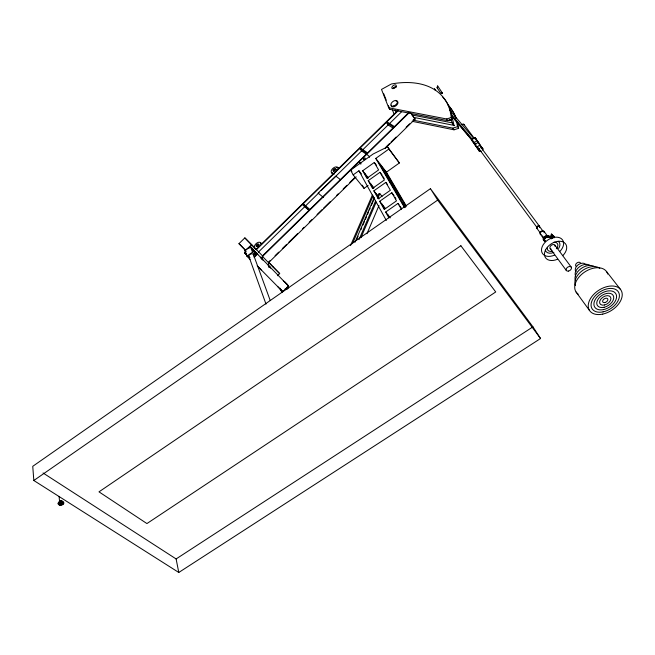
<?xml version="1.0" encoding="UTF-8"?>
<svg xmlns="http://www.w3.org/2000/svg" width="655" height="655" viewBox="0 0 655 655"><rect width="100%" height="100%" fill="white"/><g stroke="black" fill="none" stroke-linecap="round" stroke-linejoin="round"><path stroke-width="0.98" d="M268.55 265.455L268.558 262.712L262.516 256.473L261.271 257.693M262.516 256.473L262.491 259.224A3.267 1.949 -44.3 0 1 262.86 260.223M544.739 240.762L545.23 240.713M547.965 236.127C546.958 235.595 548.759 237.266 547.883 236.234M61.742 503.818L61.938 502.868L62.479 503.924L61.742 503.818A1.408 0.909 -9.5 0 1 60.039 503.924L59.728 503.007L59.286 504.121L59.802 503.769A1.408 0.909 -9.5 0 1 59.892 502.647M59.523 504.276L59.965 503.163M366.939 233.769L378.975 205.564M359.005 239.599L375.487 201.208M377.501 196.533L378.705 193.724L379.834 193.651L382.037 196.418M360.946 237.7L376.216 202.084M377.829 198.334L379.834 193.651M350.515 245.592L372.376 195.026M352.456 243.693L373.088 195.894M354.936 242.35L374.3 197.409M356.909 239.026L358.121 236.218M360.938 229.659L361.748 227.793M362.952 224.984L364.565 221.234M365.375 219.368L366.587 216.559M367.389 214.684L368.601 211.876M369.404 210.001L370.214 208.126M371.418 205.318L374.242 198.768M59.695 502.172L60.088 501.705L60.162 502.467A1.408 0.909 -9.5 0 1 61.865 502.36M409.301 112.619L262.811 256.187L251.569 244.585L245.6 250.431L238.969 243.652L244.855 237.88L251.684 244.724M247.271 255.647L244.438 252.748L245.764 251.446M249.088 248.196L250.415 246.894L257.53 254.099L254.156 257.399M256.04 249.416L397.872 110.425M261.673 243.897L260.403 242.653A3.93 2.309 -44 0 0 255.958 243.783A3.93 2.309 -44 0 0 254.779 248.155L256.351 249.727L398.314 110.597M258.258 252.24L304.665 206.759L309.103 210.533M309.864 209.444L303.208 203.803L305.279 206.153L319.001 192.709M321.163 190.58L361.609 150.945L366.464 154.31M362.223 150.339L388.12 124.958L393.172 128.134M389.447 123.664L401.589 111.768M408.908 112.382L262.491 255.876L262.811 256.187M269.983 260.69L268.534 262.115L279.685 273.61L277.515 275.739M275.067 255.712L278.694 252.15M282.321 248.597L286.677 244.331M288.855 242.194L297.566 233.663M302.643 228.677L304.092 227.26M309.176 222.282L312.083 219.433M317.053 214.562L322.145 209.575M323.595 208.143L330.145 201.732M336.686 195.321L338.144 193.896M343.228 188.902L346.863 185.34M349.778 182.491L354.863 177.505M385.967 147.023L389.594 143.47M391.035 142.053L396.111 137.083M406.092 127.299L409.686 123.779M413.28 120.25L414.721 118.842L415.123 119.079L385.279 148.325M268.853 262.426L356.173 176.85M543.887 239.394C543.609 240.442 544.821 239.1 543.494 239.427M548.833 237.446L549.242 237.454M551.928 235.17L551.076 234.294L552.042 234.555M551.543 234.957L552.108 234.867L553.631 236.766M553.107 235.947C551.813 236.291 555.505 235.636 553.229 237.085M553.565 235.882L552.828 236.365L551.428 234.678M551.707 235.186L552.894 236.52L553.483 235.816M553.901 236.324L553.287 236.987M553.377 237.053L553.778 236.733M368.11 185.48L364.041 188.362L353.168 174.877L350.605 170.136L373.186 153.974L387.539 146.851L399.378 162.98L386.409 172.175L406.395 206.178M250.054 259.437L246.878 256.203L244.839 250.497L250.423 246.509L253.575 249.752L255.663 255.442L254.066 256.58M404.569 207.684L375.782 158.412L388.882 149.053L387.539 146.851M353.168 174.877L358.924 170.775L361.47 173.96M374.292 162.481L378.606 169.94L366.882 178.283L362.69 170.758L374.292 162.481L376.478 165.289M246.878 256.203L252.502 252.191L250.423 246.509M379.974 172.298L384.411 179.961L372.507 188.386L368.2 180.665L379.974 172.298L382.168 175.114M384.19 172.519L385.541 171.561L379.196 163.349L383.552 170.799L389.93 179.036L385.541 171.561M385.82 182.385L390.372 190.261L378.287 198.776L373.866 190.834L385.82 182.385L387.473 184.505M389.946 182.368L391.322 181.402L384.935 173.157L389.414 180.813L395.825 189.074L391.322 181.402M391.821 192.758L396.504 200.856L384.223 209.453L379.687 201.29L391.821 192.758L394.04 195.591M395.857 192.488L397.249 191.506L390.83 183.236L395.432 191.104L401.883 199.398L397.249 191.506M471.567 139.843L479.599 151.526L471.567 139.843L474.965 137.452L482.989 149.152L481.278 146.843M473.835 142.913L477.249 140.522M388.939 217.919L385.664 212.04L397.986 203.418L399.108 204.843M401.933 202.886L403.349 201.896L396.889 193.593L401.613 201.683L405.748 206.98M430.433 188.673L32.75 466.319L33.823 480.5L178.782 572.47L540.539 338.529L532.949 326.845L430.433 188.673L437.671 200.102L540.539 338.529M33.823 480.5L437.671 200.102M441.707 92.977L442.51 93.19L440.733 93.174L437.163 87.885M43.05 472.975L176.113 558.944L532.949 326.845M388.702 107.764L446.669 118.989L451.328 117.441L452.466 119.128L447.815 120.676L389.864 109.369L388.702 107.764L381.497 89.424L391.461 83.955A100.764 58.917 -38.8 0 1 450.141 111.047L451.328 117.441M452.212 122.927C457.567 130.28 450.132 121.208 451.549 119.333M412.986 120.111L452.9 128.159L457.534 126.644L458.656 128.306L454.03 129.813L412.134 121.306M393.188 87.737L396.103 87.344M393.868 87.606L395.62 87.402M437.253 87.966L437.63 85.936L437.057 87.533M448.74 120.07L450.722 120.463L449.715 119.235M411.7 114.895L452.359 122.878M413.428 117.335L454.071 125.4M549.856 236.471L550.454 236.774M394.433 126.562L386.859 121.822L387.801 123.091M393.819 127.168L386.245 122.419L388.12 124.958M61.938 502.868L62.479 503.924M62.029 501.755L62.626 502.156M367.57 152.893L360.291 147.858L361.257 149.103M366.956 153.499L359.677 148.464L361.609 150.945M366.636 154.433L368.683 155.857A5.387 3.152 -38.8 0 1 369.51 157.282M361.061 163.324L359.038 161.883L360.839 164.168M331.741 172.732L333.837 174.631L331.741 172.732A3.955 2.292 -40 0 1 332.691 168.581A3.955 2.292 -40 0 1 337.358 167.23L338.807 168.302M340.534 179.699L335.868 176.146L318.101 193.102L323.39 197.392M553.36 236.267L552.959 235.563L552.55 235.882L553.516 237.421L553.647 236.619L551.477 233.974L552.329 234.85M305.279 206.153L308.235 208.667M309.242 210.059L302.594 204.409L304.665 206.759M549.864 237.126L549.963 237.429M550.225 236.537L549.66 236.226L550.2 237.004M286.145 283.615L288.568 286.03L282.755 291.729L257.194 265.766M272.75 266.651L279.685 273.61M252.584 249.121L257.8 254.386M283.296 280.692L288.568 286.03L250.415 246.894M254.386 251.913L257.038 254.582L251.7 249.17M244.438 252.748L246.616 254.967M258.455 267.207L261.165 269.958M282.469 292.318L281.29 291.115L280.193 288.249M238.969 243.652L245.298 250.112M244.839 250.497L246.108 251.79M245.363 252.715L246.689 254.075M252.502 252.191L255.663 255.442M286.751 287.299L287.93 288.503M284.524 281.584L287.447 284.598L288.732 287.864M277.515 286.358L282.755 291.729L279.783 288.65M244.855 237.88L256.351 249.727M268.599 262.36L272.84 266.757M260.403 242.653L261.124 243.398A3.93 2.309 -44 0 0 260.6 243.079M551.813 237.118L551.404 236.651L552.624 238.076M552.583 238.117L552.206 237.659M549.905 236.43L550.929 237.634L550.511 237.077M549.807 236.995L549.291 236.512L550.192 237.732M553.672 236.643L553.246 235.898M550.331 236.602L550.749 237.102M552.132 234.588L552.689 235.251M551.731 234.908L552.28 235.571M552.55 235.063L554.507 237.413M554.327 237.609L552.828 235.825M552.149 235.374L553.647 237.151M553.925 237.929L552.419 236.144M551.584 237.454L551.101 236.93L551.363 237.331M550.658 236.971L551.076 237.478M449.592 109.917L473.737 138.369M451.623 114.74L472.591 139.556M551.911 237.192L552.173 237.667M552.198 238.076L550.184 235.841L552.026 238.256M551.666 238.543L550.888 237.519L551.264 238.068M551.518 238.666L550.716 237.7M551.15 238.952L549.987 237.528M451.434 115.558L472.263 140.424M474.22 142.757L475.522 144.305M451.762 116.058L473.909 142.479A1.768 1.335 -36.9 0 1 473.246 141.005M551.232 237.298L551.625 237.781M550.347 237.986L550.749 238.469M337.358 167.23L338.021 168.04A3.955 2.292 -40 0 0 336.711 167.705M385.664 212.04L390.331 217.845M350.605 170.136L351.882 171.716M379.687 201.29L385.508 208.568M373.866 190.834L378.467 196.598M553.958 236.758L554.564 237.536L553.516 236.381L553.974 236.39M552.361 235.243L552.918 235.906M553.549 237.077L553.942 237.569M551.96 235.563L552.517 236.226M368.2 180.665L373.956 187.887M550.347 237.233L550.781 237.749M362.69 170.758L368.405 177.955M606.366 271.35L620.621 289.592M404.888 206.513L403.12 204.245L405.06 207.57M375.782 158.412L386.409 172.175M552.525 235.407L551.682 234.343L552.108 234.867M551.567 235.055L552.124 235.726M550.462 237.347L549.815 236.52M388.882 149.053L399.378 162.98M554.941 245.199L571.25 267.134M544.027 231.395L547.605 236.209M463.879 124.344L474.588 138.778M479.411 145.287L539.392 226.18M539.45 226.352L542.856 230.953M477.421 146.679L537.149 227.694M536.748 228.12L540.138 232.73M542.365 235.825L543.503 237.364M540.105 233.827L543.658 238.649M550.184 248.507L566.346 270.507M576.081 292.024L589.566 310.568M550.347 236.889L549.848 236.209M410.595 112.701L415.123 119.079M412.896 116.271L414.721 118.842M446.669 118.989L447.815 120.676M452.9 128.159L454.03 129.813M437.72 86.018L442.51 93.239M474.965 137.452L478.093 142.151M479.141 143.723L480.704 146.073M403.349 201.896L405.732 205.957M383.159 176.817L384.149 178.528M394.981 197.212L395.915 198.833M400.221 206.268L401.188 207.93M397.986 203.418L401.359 209.248M364.901 173.534L367.692 178.553M370.427 183.449L373.301 188.607M376.101 193.634L379.048 198.932M381.93 204.098L384.665 209.002M387.932 214.856L389.332 217.378M358.924 170.775L386.327 220.481M362.313 185.185L364.041 188.362M61.668 503.056L62.209 504.104M395.088 109.909L395.833 111.776M392.476 110.048L394.294 114.65M383.724 93.771L386.253 100.19M388.415 105.701L389.864 109.369M253.608 255.049L270.253 300.579M248.941 256.596L266.004 304.125M176.113 558.944L178.782 572.47M457.624 122.87L458.656 128.306M456.502 121.208L457.534 126.644M453.923 125.449L453.252 121.855A96.572 57.214 -38.7 0 0 451.655 117.098M452.466 119.128L451.279 112.742A100.608 58.975 -38.8 0 0 442.69 97.055M59.073 496.351L59.638 502.082A1.212 0.778 -9.5 0 1 60.44 501.304A1.212 0.778 -9.5 0 1 61.734 501.394M59.728 503.007L59.802 503.769M61.881 504.768A2.825 1.818 -9.5 0 1 58.164 503.228A2.825 1.818 -9.5 0 1 62.372 501.427A2.825 1.818 -9.5 0 1 62.536 504.489M62.274 502.704A1.408 0.909 -9.5 0 1 62.012 503.63M59.474 502.09A1.408 0.909 -9.5 0 1 61.111 501.206A1.408 0.909 -9.5 0 1 62.225 502.164M61.914 502.622A1.408 0.909 -9.5 0 1 59.703 502.753M59.392 502.082A1.506 0.966 -9.5 0 1 60.555 500.682A1.506 0.966 -9.5 0 1 62.299 501.484A1.506 0.966 -9.5 0 1 60.53 502.606M60.154 502.565A1.506 0.966 -9.5 0 1 59.834 502.459M61.324 500.862A1.212 0.778 -9.5 0 1 61.889 501.861M61.717 502.049A1.212 0.778 -9.5 0 1 60.023 502.295M59.67 501.992A1.212 0.778 -9.5 0 1 60.71 500.846M61.922 502.238A1.212 0.778 -9.5 0 1 59.941 502.614M61.971 501.632A1.212 0.778 -9.5 0 1 62.037 501.926M575.589 276.001A9.055 5.96 -33.6 0 1 579.634 266.651A9.055 5.96 -33.6 0 1 590.188 265.537M575.352 285.555A15.221 9.931 -33.4 0 1 582.606 270.458A15.221 9.931 -33.4 0 1 599.816 268.313M575.409 280.635A12.126 7.942 -33.5 0 1 581.05 268.583A12.126 7.942 -33.5 0 1 594.789 266.765M575.999 271.555A6.01 3.971 -33.6 0 1 578.553 264.522A6.01 3.971 -33.6 0 1 585.963 265.013M578.193 294.16A18.34 11.921 -33.4 0 1 584.432 272.185A18.34 11.921 -33.4 0 1 607.701 274.044M576.727 266.544A2.792 1.85 -33.7 0 1 576.875 262.991A2.792 1.85 -33.7 0 1 580.625 263.621M551.174 249.105A2.898 1.973 -33.8 0 1 550.175 246.624A2.898 1.973 -33.8 0 1 553.45 244.544A2.898 1.973 -33.8 0 1 555.129 246.599M557.585 259.192A12.191 8.269 -33.7 0 1 544.608 252.642A12.191 8.269 -33.7 0 1 561.106 241.368A12.191 8.269 -33.7 0 1 562.76 255.655M554.572 255.09A12.126 8.269 -33.8 0 1 541.636 248.532A12.126 8.269 -33.8 0 1 558.035 237.298A12.126 8.269 -33.8 0 1 559.722 251.569M545.648 236.75A2.276 1.564 -34 0 1 547.67 236.578M553.868 242.26A5.797 3.946 -33.8 0 1 557.659 244.159A5.797 3.946 -33.8 0 1 556.349 248.744M552.64 251.143A5.797 3.946 -33.8 0 1 547.424 247.32M545.369 241.269A3.349 2.301 -34 0 1 543.494 238.969A3.349 2.301 -34 0 1 546.573 236.054A3.349 2.301 -34 0 1 549.52 237.339M543.83 240.5A3.349 2.301 -34 0 1 545.001 236.275A3.349 2.301 -34 0 1 549.242 236.979M545.107 240.901A3.349 2.301 -34 0 1 544.411 240.786M540.547 232.91A1.67 1.154 -34.2 0 1 540.645 232.566M540.833 232.214A1.67 1.154 -34.2 0 1 542.618 231.272M541.235 234.449A2.309 1.597 -34.2 0 1 540.129 232.484A2.309 1.597 -34.2 0 1 542.897 230.765A2.309 1.597 -34.2 0 1 544.002 232.738M544.682 238.878A2.186 1.498 -34 0 1 546.368 237.192A2.186 1.498 -34 0 1 548.35 237.438M544.682 239.967A2.276 1.564 -34 0 1 545.713 237.233A2.276 1.564 -34 0 1 548.505 237.585M545.173 238.715A1.678 1.154 -34 0 1 545.369 238.363M545.648 238.043A1.678 1.154 -34 0 1 545.992 237.773M546.778 237.446A1.678 1.154 -34 0 1 547.171 237.413M558.199 241.286A8.065 5.494 -33.8 0 1 558.609 248.474M553.893 252.363A8.065 5.494 -33.8 0 1 545.328 250.095M537.567 228.529A1.613 1.122 -34.3 0 1 536.723 227.187A1.613 1.122 -34.3 0 1 538.631 225.934A1.613 1.122 -34.3 0 1 539.474 227.285M256.817 246.575A1.605 0.942 -44 0 1 257.636 245.134A1.605 0.942 -44 0 1 259.077 244.683M332.404 173.542A3.955 2.292 -40 0 1 331.856 172.47M333.641 171.282A1.613 0.933 -40 0 1 334.754 169.637A1.613 0.933 -40 0 1 336.318 169.661M477.323 141.374A2.104 1.588 -36.8 0 1 478.166 142.266M475.227 144.796A2.104 1.588 -36.8 0 1 474.433 143.003M462.004 124.712A1.179 0.909 -37.5 0 1 464.01 124.81M480.999 147.817A2.112 1.588 -36.6 0 1 482.629 148.357A2.112 1.588 -36.6 0 1 482.522 150.101M481.302 151.149A2.112 1.588 -36.6 0 1 479.165 150.773A2.112 1.588 -36.6 0 1 479.599 148.603M475.293 144.116A1.433 1.089 -36.8 0 1 474.981 143.65M537.321 227.866A1.351 0.942 -34.3 0 1 537.321 226.548A1.351 0.942 -34.3 0 1 538.893 225.869A1.351 0.942 -34.3 0 1 539.433 226.957M473.974 141.947A1.204 0.917 -36.9 0 1 473.802 141.775M479.092 143.592A2.096 1.588 -36.7 0 1 479.304 144.419M476.332 146.499A2.096 1.588 -36.7 0 1 475.448 145.181M475.186 138.148A2.162 1.637 -36.9 0 1 476.005 139.99M473.033 141.66A2.162 1.637 -36.9 0 1 472.304 139.581A2.162 1.637 -36.9 0 1 474.719 138.058M474.728 143.175A1.768 1.343 -36.9 0 1 474.351 143.101M473.786 142.684A1.768 1.343 -36.9 0 1 473.606 141.988A1.433 1.089 -36.9 0 0 473.819 142.11M397.356 101.386A3.848 2.17 -37 0 1 395.44 106.126A3.848 2.17 -37 0 1 391.363 105.078M396.013 101.165A3.848 2.17 -37 0 1 396.75 101.181M448.79 106.159A99.797 59.278 -38.7 0 1 456.355 118.489M447.684 104.513A99.945 59.228 -38.7 0 1 455.815 118.514M393.147 88.589A2.563 1.416 -36.9 0 1 396.562 86.46M283.23 291.409A2.374 1.793 -21.2 0 1 283.197 290.935M285.064 288.97A2.374 1.793 -21.2 0 1 287.242 289.24M250.03 257.669A2.464 1.924 -19.8 0 1 249.031 255.401A2.464 1.924 -19.8 0 1 251.741 253.829A2.464 1.924 -19.8 0 1 253.681 255.548M268.583 266.872A3.234 1.957 -44.3 0 1 270.613 268.19M261.492 258.84A3.267 1.949 -44.3 0 1 262.049 258.946M268.116 265.177A3.242 1.957 -44.3 0 1 268.845 267.101M261.787 258.651A3.267 1.949 -44.3 0 1 261.885 259.216M261.075 257.939A3.267 1.949 -44.3 0 1 261.509 258.217M268.509 266.053A3.242 1.957 -44.3 0 1 269.893 267.445M260.346 257.186A3.275 1.94 -44.3 0 1 261.148 258.463M544.223 237.953L544.706 237.847L544.223 237.953M545.607 236.275L546.319 236.709L545.607 236.275M460.874 245.748L98.995 491.848L146.925 523.566L495.729 291.958L460.874 245.748M552.615 237.675L551.928 236.84L552.615 237.675M434.486 88.908L435.28 90.054L434.486 88.908M59.761 505.12A2.825 1.818 -9.5 0 0 63.764 502.942A2.825 1.818 -9.5 0 0 59.392 502A2.825 1.818 -9.5 0 0 59.761 505.12M60.456 504.113A1.212 0.778 -9.5 0 0 62.176 503.179A1.212 0.778 -9.5 0 0 60.293 502.778A1.212 0.778 -9.5 0 0 60.456 504.113M604.057 307.293A9.375 5.969 -33 0 0 613.137 295.331A9.375 5.969 -33 0 0 598.547 298.549A9.375 5.969 -33 0 0 604.057 307.293M603.067 311.87A15.622 9.94 -33 0 0 618.459 292.007A15.622 9.94 -33 0 0 594.191 297.1A15.622 9.94 -33 0 0 603.067 311.87M603.632 309.569A12.494 7.95 -33 0 0 615.774 293.628A12.494 7.95 -33 0 0 596.328 297.886A12.494 7.95 -33 0 0 603.632 309.569M604.467 305.009A6.247 3.979 -33 0 0 610.509 297.034A6.247 3.979 -33 0 0 600.774 299.188A6.247 3.979 -33 0 0 604.467 305.009M602.772 314.097A18.749 11.929 -33 0 0 621.046 290.214A18.749 11.929 -33 0 0 591.891 296.527A18.749 11.929 -33 0 0 602.772 314.097M604.802 302.585A2.915 1.85 -33 0 0 607.734 298.901A2.915 1.85 -33 0 0 603.222 299.785A2.915 1.85 -33 0 0 604.802 302.585M568.401 271.088A2.98 1.981 -33.3 0 0 571.316 267.24A2.98 1.981 -33.3 0 0 566.665 268.124A2.98 1.981 -33.3 0 0 568.401 271.088M257.087 246.452A1.605 0.942 -44 0 0 258.7 244.274A1.605 0.942 -44 0 0 256.482 244.839A1.605 0.942 -44 0 0 257.087 246.452M334.083 170.988A1.613 0.933 -40 0 0 335.655 168.851A1.613 0.933 -40 0 0 333.321 169.53A1.613 0.933 -40 0 0 334.083 170.988M364.196 159.64A1.097 0.647 -38.8 0 0 365.203 158.182A1.097 0.647 -38.8 0 0 363.582 158.707A1.097 0.647 -38.8 0 0 364.196 159.64M477.52 146.466A2.178 1.646 -36.8 0 0 479.411 143.412A2.178 1.646 -36.8 0 0 475.939 144.092A2.178 1.646 -36.8 0 0 477.52 146.466M393.688 88.515A2.563 1.416 -36.9 0 0 396.103 85.232A2.563 1.416 -36.9 0 0 392.304 86.485A2.563 1.416 -36.9 0 0 393.688 88.515M393.622 106.012A3.856 2.162 -37.1 0 0 397.257 101.05A3.856 2.162 -37.1 0 0 391.534 102.884A3.856 2.162 -37.1 0 0 393.622 106.012"/></g></svg>
